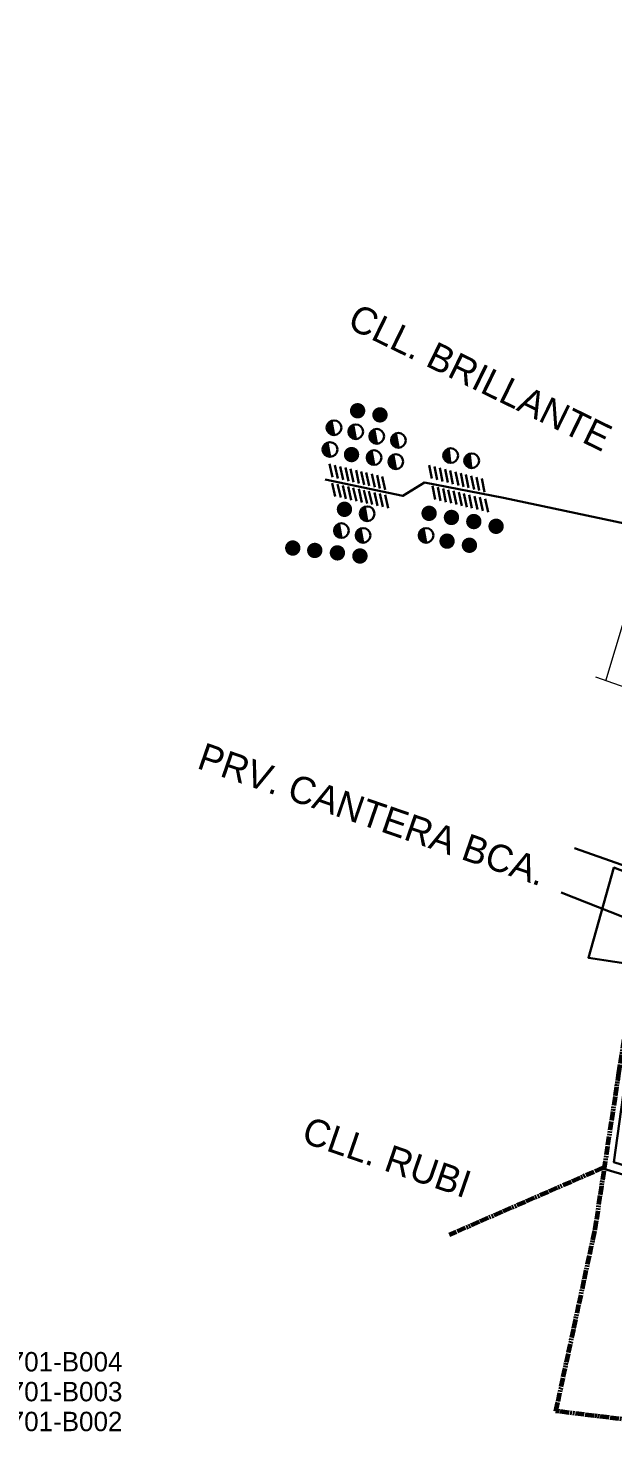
# Model space of a CAD drawing. Header units: millimetres. Extents: x 1234 to 13465, y -4218 to 5585.
# Drawn here: x 3300 to 3954, y 2280 to 3851 of the extents above; entities that cross this region are included whole.
import ezdxf

# ---------------------------------------------------------------- set-up
doc = ezdxf.new("R2010")
doc.units = ezdxf.units.MM
doc.linetypes.add('TLSIGC_007', pattern=[28, 10, -1, 10, -1, 2, -1, 2, -1])
for name, color, linetype, lineweight in [('CANALIZACION P.V.C. ALIGERADA EXISTENTE', 132, 'Continuous', 30), ('CANALIZACION TRADICIONAL EXISTENTE', 132, 'Continuous', 30), ('DATOS ADMINISTRATIVOS', 102, 'Continuous', 5), ('DISTRITO', 42, 'TLSIGC_007', 60), ('LIMITE DE TERMINAL', 10, 'Continuous', 30), ('LOTIFICACION 2003', 252, 'Continuous', 15), ('NOMBRE DE CALLES', 92, 'TLSIGC_017', 5), ('PERFILES DE CANALIZACION TRADICIONAL EXISTENTE', 132, 'Continuous', 30), ('PLANIMETRIA 2003', 12, 'Continuous', 30)]:
    doc.layers.add(name, color=color, linetype=linetype, lineweight=lineweight)
doc.linetypes.add('TLSIGC_017', pattern='A,0.5,["=",Standard,S=1.6,R=0,X=-0.2,Y=-0.8],0.5', length=1)

msp = doc.modelspace()

# ---------------------------------------------------------------- hatches: boundary and pattern name
at = {"layer": 'CANALIZACION TRADICIONAL EXISTENTE'}
h = msp.add_hatch(color=256, dxfattribs=at)
edge = h.paths.add_edge_path()
edge.add_arc((3668.2, 3422.8), 8.6, 0, 360)
h = msp.add_hatch(color=256, dxfattribs=at)
edge = h.paths.add_edge_path()
edge.add_arc((3693.2, 3418.2), 8.6, 0, 360)
for points in [[(3643.3, 3395.7), (3642.2, 3395.6), (3641.1, 3395.6), (3640.2, 3395.7), (3639.2, 3396), (3637.9, 3396.6), (3637.1, 3397), (3636.3, 3397.7), (3635.6, 3398.4), (3635, 3399.3), (3634.5, 3399.9), (3634.1, 3400.9), (3633.8, 3401.9), (3633.7, 3402.5), (3633.6, 3403.6), (3633.6, 3404.8), (3633.9, 3406.1), (3634.3, 3407.1), (3634.8, 3408.1), (3635.5, 3409), (3636, 3409.6), (3636.6, 3410.1), (3637.6, 3410.9), (3638.7, 3411.4), (3639.6, 3411.7), (3640.3, 3411.9)], [(3667.6, 3391.2), (3666.5, 3391.1), (3665.4, 3391.1), (3664.6, 3391.2), (3663.5, 3391.5), (3662.2, 3392), (3661.4, 3392.5), (3660.6, 3393.2), (3659.9, 3393.9), (3659.3, 3394.8), (3658.9, 3395.4), (3658.4, 3396.4), (3658.1, 3397.4), (3658, 3398), (3657.9, 3399.1), (3657.9, 3400.3), (3658.2, 3401.6), (3658.6, 3402.6), (3659.1, 3403.6), (3659.8, 3404.5), (3660.3, 3405.1), (3660.9, 3405.6), (3661.9, 3406.4), (3663, 3406.9), (3663.9, 3407.2), (3664.6, 3407.4)], [(3691.1, 3386.1), (3690, 3385.9), (3688.9, 3386), (3688, 3386.1), (3687, 3386.4), (3685.7, 3386.9), (3684.9, 3387.4), (3684.1, 3388.1), (3683.4, 3388.8), (3682.8, 3389.7), (3682.3, 3390.3), (3681.9, 3391.3), (3681.6, 3392.3), (3681.5, 3392.9), (3681.3, 3394), (3681.4, 3395.2), (3681.7, 3396.5), (3682.1, 3397.5), (3682.6, 3398.5), (3683.2, 3399.4), (3683.8, 3400), (3684.3, 3400.5), (3685.4, 3401.3), (3686.4, 3401.8), (3687.3, 3402.1), (3688.1, 3402.3)], [(3715.3, 3381.6), (3714.2, 3381.4), (3713.1, 3381.5), (3712.2, 3381.6), (3711.2, 3381.9), (3709.9, 3382.4), (3709.1, 3382.9), (3708.3, 3383.6), (3707.6, 3384.3), (3707, 3385.2), (3706.5, 3385.8), (3706.1, 3386.8), (3705.8, 3387.8), (3705.7, 3388.4), (3705.6, 3389.5), (3705.6, 3390.7), (3705.9, 3392), (3706.3, 3393), (3706.8, 3394), (3707.5, 3394.9), (3708, 3395.5), (3708.6, 3396), (3709.6, 3396.8), (3710.7, 3397.3), (3711.6, 3397.6), (3712.3, 3397.8)], [(3638.8, 3371.4), (3637.7, 3371.2), (3636.6, 3371.3), (3635.7, 3371.4), (3634.7, 3371.7), (3633.4, 3372.2), (3632.6, 3372.7), (3631.8, 3373.4), (3631.1, 3374.1), (3630.5, 3375), (3630, 3375.6), (3629.6, 3376.6), (3629.3, 3377.6), (3629.2, 3378.2), (3629.1, 3379.3), (3629.1, 3380.5), (3629.4, 3381.8), (3629.8, 3382.8), (3630.3, 3383.8), (3631, 3384.7), (3631.5, 3385.3), (3632.1, 3385.8), (3633.1, 3386.6), (3634.1, 3387.1), (3635.1, 3387.4), (3635.8, 3387.6)], [(3688.1, 3362.3), (3687, 3362.1), (3685.9, 3362.2), (3685, 3362.3), (3684, 3362.5), (3682.7, 3363.1), (3681.9, 3363.6), (3681.1, 3364.2), (3680.4, 3365), (3679.8, 3365.8), (3679.3, 3366.5), (3678.9, 3367.4), (3678.6, 3368.4), (3678.5, 3369.1), (3678.4, 3370.1), (3678.4, 3371.3), (3678.7, 3372.7), (3679.1, 3373.6), (3679.6, 3374.6), (3680.3, 3375.5), (3680.8, 3376.1), (3681.4, 3376.7), (3682.4, 3377.4), (3683.4, 3377.9), (3684.4, 3378.3), (3685.1, 3378.5)], [(3773.1, 3364.5), (3772, 3364.5), (3770.9, 3364.6), (3770.1, 3364.8), (3769.1, 3365.1), (3767.8, 3365.8), (3767.1, 3366.3), (3766.3, 3367), (3765.6, 3367.8), (3765.1, 3368.7), (3764.7, 3369.4), (3764.3, 3370.3), (3764.1, 3371.4), (3764.1, 3372), (3764, 3373.1), (3764.1, 3374.2), (3764.5, 3375.6), (3765, 3376.5), (3765.5, 3377.5), (3766.3, 3378.3), (3766.8, 3378.9), (3767.5, 3379.4), (3768.5, 3380.1), (3769.6, 3380.5), (3770.5, 3380.8), (3771.3, 3380.9)], [(3712.4, 3357.8), (3711.3, 3357.6), (3710.2, 3357.7), (3709.3, 3357.8), (3708.3, 3358), (3707, 3358.6), (3706.2, 3359.1), (3705.4, 3359.7), (3704.7, 3360.5), (3704.1, 3361.3), (3703.6, 3362), (3703.2, 3362.9), (3702.9, 3363.9), (3702.8, 3364.6), (3702.7, 3365.6), (3702.7, 3366.8), (3703, 3368.2), (3703.4, 3369.1), (3703.9, 3370.1), (3704.6, 3371), (3705.1, 3371.6), (3705.7, 3372.2), (3706.7, 3372.9), (3707.8, 3373.4), (3708.7, 3373.8), (3709.4, 3374)], [(3796.6, 3358.7), (3795.5, 3358.6), (3794.4, 3358.8), (3793.6, 3358.9), (3792.6, 3359.2), (3791.3, 3359.9), (3790.5, 3360.4), (3789.8, 3361.1), (3789.1, 3361.9), (3788.6, 3362.8), (3788.2, 3363.5), (3787.8, 3364.5), (3787.6, 3365.5), (3787.5, 3366.2), (3787.5, 3367.2), (3787.6, 3368.4), (3788, 3369.7), (3788.5, 3370.7), (3789, 3371.6), (3789.7, 3372.5), (3790.3, 3373), (3790.9, 3373.6), (3792, 3374.2), (3793.1, 3374.6), (3794, 3374.9), (3794.8, 3375.1)], [(3680.3, 3299.4), (3679.3, 3299.3), (3678.2, 3299.4), (3677.3, 3299.5), (3676.3, 3299.8), (3675, 3300.3), (3674.2, 3300.8), (3673.4, 3301.5), (3672.7, 3302.2), (3672.1, 3303.1), (3671.6, 3303.7), (3671.2, 3304.7), (3670.9, 3305.7), (3670.8, 3306.3), (3670.7, 3307.4), (3670.7, 3308.6), (3671, 3309.9), (3671.4, 3310.9), (3671.9, 3311.9), (3672.6, 3312.8), (3673.2, 3313.4), (3673.7, 3313.9), (3674.8, 3314.6), (3675.8, 3315.1), (3676.7, 3315.5), (3677.5, 3315.7)], [(3651.5, 3280.7), (3650.5, 3280.5), (3649.3, 3280.6), (3648.5, 3280.7), (3647.5, 3281), (3646.2, 3281.5), (3645.4, 3282), (3644.6, 3282.7), (3643.9, 3283.4), (3643.3, 3284.3), (3642.8, 3285), (3642.4, 3285.9), (3642.1, 3286.9), (3642, 3287.5), (3641.9, 3288.6), (3641.9, 3289.8), (3642.2, 3291.1), (3642.6, 3292.1), (3643.1, 3293.1), (3643.8, 3294), (3644.3, 3294.6), (3644.9, 3295.1), (3646, 3295.9), (3647, 3296.4), (3647.9, 3296.7), (3648.7, 3296.9)], [(3675.7, 3275.2), (3674.6, 3275.1), (3673.5, 3275.2), (3672.6, 3275.3), (3671.6, 3275.6), (3670.3, 3276.1), (3669.5, 3276.6), (3668.7, 3277.3), (3668, 3278), (3667.4, 3278.9), (3667, 3279.5), (3666.6, 3280.5), (3666.2, 3281.5), (3666.1, 3282.1), (3666, 3283.2), (3666.1, 3284.4), (3666.4, 3285.7), (3666.8, 3286.7), (3667.3, 3287.7), (3667.9, 3288.6), (3668.5, 3289.2), (3669.1, 3289.7), (3670.1, 3290.4), (3671.2, 3290.9), (3672.1, 3291.3), (3672.8, 3291.5)], [(3746.2, 3275.3), (3745.1, 3275.1), (3744, 3275.2), (3743.1, 3275.3), (3742.1, 3275.6), (3740.8, 3276.1), (3740, 3276.6), (3739.2, 3277.2), (3738.5, 3278), (3737.9, 3278.8), (3737.4, 3279.5), (3737, 3280.4), (3736.7, 3281.5), (3736.6, 3282.1), (3736.5, 3283.2), (3736.5, 3284.3), (3736.8, 3285.7), (3737.2, 3286.7), (3737.7, 3287.6), (3738.4, 3288.5), (3738.9, 3289.1), (3739.5, 3289.7), (3740.5, 3290.4), (3741.5, 3290.9), (3742.5, 3291.3), (3743.2, 3291.5)]]:
    msp.add_hatch(color=256, dxfattribs=at).paths.add_polyline_path(points)
h = msp.add_hatch(color=256, dxfattribs=at)
edge = h.paths.add_edge_path()
edge.add_arc((3661.4, 3373.8), 8.6, 0, 360)
h = msp.add_hatch(color=256, dxfattribs=at)
edge = h.paths.add_edge_path()
edge.add_arc((3653.5, 3312.6), 8.6, 0, 360)
h = msp.add_hatch(color=256, dxfattribs=at)
edge = h.paths.add_edge_path()
edge.add_arc((3748.1, 3308.1), 8.6, 0, 360)
h = msp.add_hatch(color=256, dxfattribs=at)
edge = h.paths.add_edge_path()
edge.add_arc((3773.1, 3303.5), 8.6, 0, 360)
h = msp.add_hatch(color=256, dxfattribs=at)
edge = h.paths.add_edge_path()
edge.add_arc((3798.1, 3298.9), 8.6, 0, 360)
h = msp.add_hatch(color=256, dxfattribs=at)
edge = h.paths.add_edge_path()
edge.add_arc((3823, 3293.6), 8.6, 0, 360)
h = msp.add_hatch(color=256, dxfattribs=at)
edge = h.paths.add_edge_path()
edge.add_arc((3768.2, 3277), 8.6, 0, 360)
h = msp.add_hatch(color=256, dxfattribs=at)
edge = h.paths.add_edge_path()
edge.add_arc((3595.7, 3269.3), 8.6, 0, 360)
h = msp.add_hatch(color=256, dxfattribs=at)
edge = h.paths.add_edge_path()
edge.add_arc((3620.3, 3266.6), 8.6, 0, 360)
h = msp.add_hatch(color=256, dxfattribs=at)
edge = h.paths.add_edge_path()
edge.add_arc((3645.6, 3263.9), 8.6, 0, 360)
h = msp.add_hatch(color=256, dxfattribs=at)
edge = h.paths.add_edge_path()
edge.add_arc((3670.8, 3260.4), 8.6, 0, 360)
h = msp.add_hatch(color=256, dxfattribs=at)
edge = h.paths.add_edge_path()
edge.add_arc((3793.2, 3272.4), 8.6, 0, 360)

# ---------------------------------------------------------------- linework, layer by layer
at = {"layer": 'CANALIZACION P.V.C. ALIGERADA EXISTENTE'}
msp.add_lwpolyline([(4759, 3093.2), (4574.2, 3180.9), (4079.6, 3352.5), (4002.4, 3379.4), (3968.4, 3296.4), (3831.2, 3325.5), (3743.1, 3342.5), (3718.8, 3327.5), (3631.9, 3346.1)], dxfattribs=at)
at = {"layer": 'CANALIZACION TRADICIONAL EXISTENTE'}
for centre in [(3641.8, 3403.8), (3666.1, 3399.3), (3689.6, 3394.2), (3713.8, 3389.7), (3637.3, 3379.5), (3686.6, 3370.4), (3772.2, 3372.7), (3710.9, 3365.9), (3795.7, 3366.9), (3678.9, 3307.6), (3650.1, 3288.8), (3674.3, 3283.4), (3744.7, 3283.4)]:
    msp.add_circle(centre, 8.24, dxfattribs=at)
at = {"layer": 'DISTRITO'}
msp.add_line((3942.5, 2576.3), (3770.7, 2501.4), dxfattribs=at)
msp.add_lwpolyline([(6808.5, 2642), (6710.7, 2512.5), (5502, 2212.6), (5450, 2192.7), (5266.9, 2148.3), (5171.4, 2024.3), (4853.5, 2095.3), (4751.5, 2378.7), (4517.2, 2437.7), (4127, 2274.9), (3889.9, 2304.3), (3933.8, 2507.6), (3960.3, 2682.1), (3995.9, 2905.2), (4022, 2984.9), (4052.8, 3081.2), (3981.9, 3107.4), (4053.2, 3340.1), (4115.1, 3517.4), (4193.8, 3506.8), (4512.9, 4207.1)], dxfattribs=at)
at = {"layer": 'LIMITE DE TERMINAL'}
msp.add_lwpolyline([(4441.6, 2914.6), (4476.3, 3022.5), (4325.6, 3084.7), (4213.1, 3030.8), (4067.2, 3090.8), (4008.2, 2891.4), (3954.8, 2912), (3926.2, 2811.1), (3985.2, 2802.3), (3954.8, 2582.5), (4223.5, 2496.5), (4264.3, 2627.7), (4332, 2605.7)], dxfattribs=at)
at = {"layer": 'LOTIFICACION 2003'}
for p, q in [((4004.8, 3319.1), (3945.3, 3120.5)), ((3934.3, 3125.2), (4207.5, 3028.8))]:
    msp.add_line(p, q, dxfattribs=at)
at = {"layer": 'PERFILES DE CANALIZACION TRADICIONAL EXISTENTE'}
for p, q in [((3640.1, 3348.5), (3636.8, 3363.6)), ((3646.1, 3347.1), (3642.8, 3362.1)), ((3751.3, 3346.9), (3748.2, 3362.1)), ((3652, 3345.6), (3648.7, 3360.6)), ((3657.9, 3344.2), (3654.6, 3359.3)), ((3663.7, 3342.8), (3660.4, 3357.9)), ((3669.7, 3341.4), (3666.5, 3356.5)), ((3675.5, 3339.9), (3672.2, 3355)), ((3681.1, 3338.7), (3677.9, 3353.7)), ((3687.3, 3337.2), (3684.1, 3352.2)), ((3693.2, 3335.9), (3689.9, 3350.9)), ((3699.1, 3334.3), (3695.8, 3349.3)), ((3757.3, 3345.4), (3754.2, 3360.5)), ((3763.1, 3343.8), (3760.1, 3358.9)), ((3769, 3342.4), (3766, 3357.5)), ((3774.8, 3340.9), (3771.8, 3356.1)), ((3780.8, 3339.4), (3777.8, 3354.5)), ((3786.5, 3337.9), (3783.5, 3353)), ((3792.2, 3336.5), (3789.1, 3351.6)), ((3798.4, 3334.9), (3795.3, 3350.1)), ((3804.2, 3333.5), (3801.1, 3348.7)), ((3810.1, 3331.9), (3807, 3347)), ((3643.2, 3327), (3639.7, 3342)), ((3649.3, 3325.7), (3645.7, 3340.7)), ((3655.1, 3324.3), (3651.6, 3339.3)), ((3661.1, 3323), (3657.6, 3338)), ((3666.9, 3321.7), (3663.4, 3336.7)), ((3673, 3320.4), (3669.5, 3335.4)), ((3678.7, 3319), (3675.2, 3334)), ((3684.4, 3317.8), (3680.9, 3332.8)), ((3690.6, 3316.4), (3687.1, 3331.4)), ((3696.5, 3315.2), (3693, 3330.2)), ((3755, 3323.7), (3751.8, 3338.8)), ((3761, 3322.2), (3757.8, 3337.3)), ((3766.9, 3320.7), (3763.7, 3335.8)), ((3772.8, 3319.4), (3769.6, 3334.5)), ((3778.6, 3318), (3775.4, 3333.1)), ((3784.7, 3316.5), (3781.4, 3331.6)), ((3790.4, 3315.1), (3787.1, 3330.1)), ((3702.4, 3313.7), (3698.9, 3328.7)), ((3796, 3313.8), (3792.8, 3328.8)), ((3802.2, 3312.3), (3799, 3327.3)), ((3808.1, 3310.9), (3804.8, 3326)), ((3814, 3309.3), (3810.7, 3324.4))]:
    msp.add_line(p, q, dxfattribs=at)
at = {"layer": 'PLANIMETRIA 2003'}
for points in [[(3996.7, 3322.6), (4265, 3199), (4148.6, 2850), (3910.7, 2933.7)], [(3895.9, 2884), (4129, 2791.9), (4052.9, 2542.8), (3944.5, 2574.8)]]:
    msp.add_lwpolyline(points, dxfattribs=at)

# ---------------------------------------------------------------- texts
at = {"layer": 'DATOS ADMINISTRATIVOS'}
for s, p in [('X-3520701-B004', (3185.6, 2348.6)), ('X-3520701-B003', (3185.6, 2315.2)), ('X-3520701-B002', (3185.6, 2281.8))]:
    msp.add_text(s, height=21.725, dxfattribs=at).set_placement(p)
at = {"layer": 'NOMBRE DE CALLES'}
for s, height, rotation, p in [('CLL. BRILLANTE', 30.441, 334, (3655.3, 3516.3)), ('PRV. CANTERA BCA.', 30.441, 341, (3487.3, 3023.5)), ('CLL. RUBI', 30.44, 341, (3604.1, 2605.5))]:
    msp.add_text(s, height=height, rotation=rotation, dxfattribs=at).set_placement(p)

doc.saveas('drawing.dxf')
